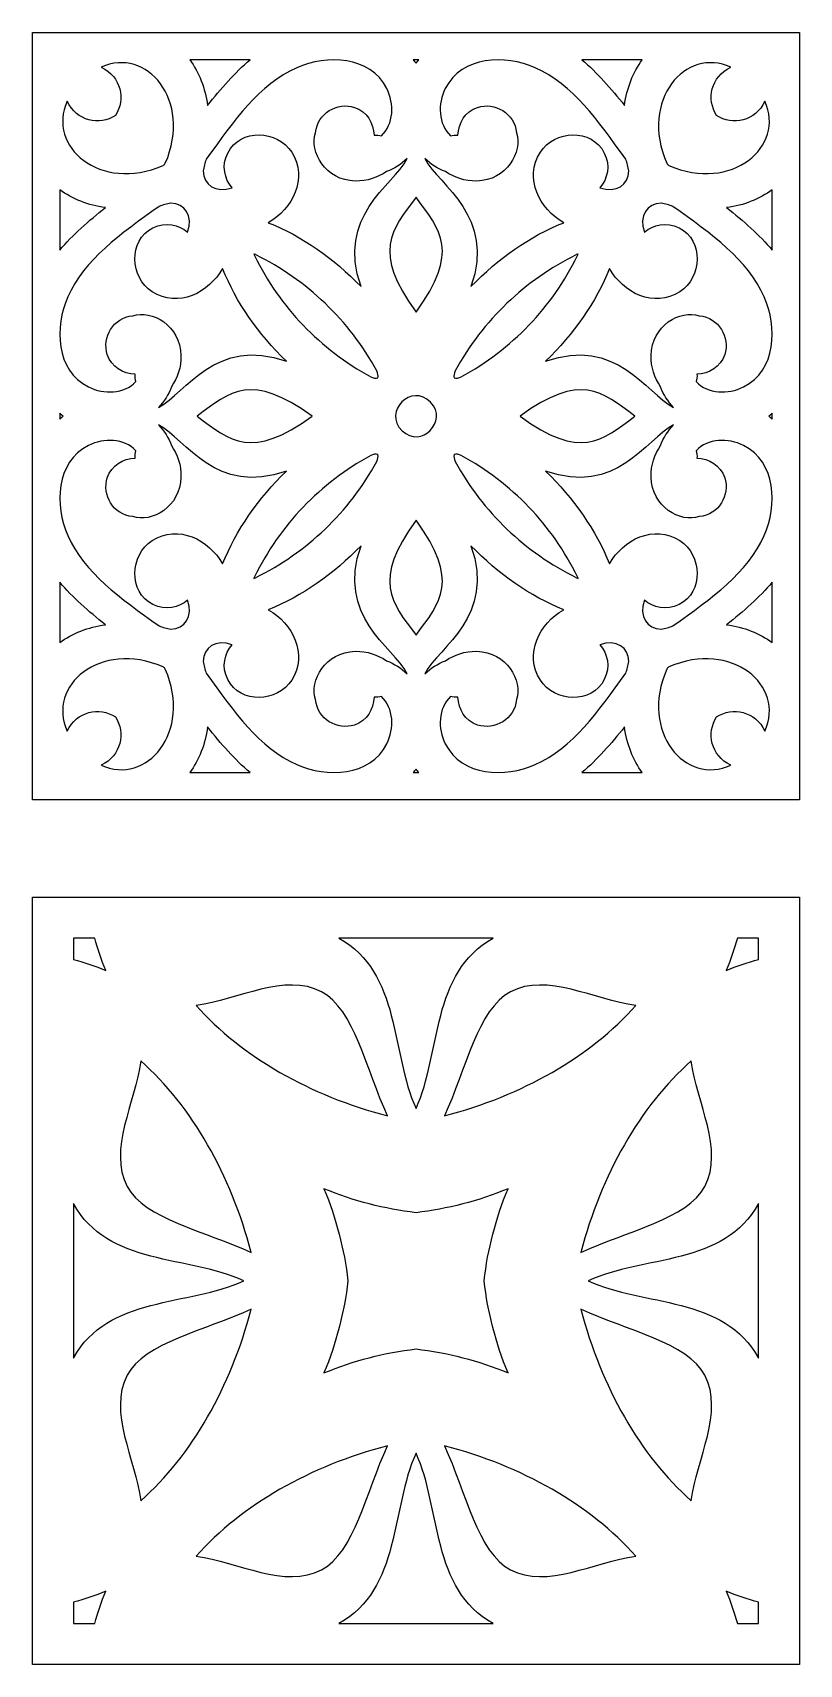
# Model space of a CAD drawing. Header units: millimetres. Extents: x -515 to 516, y -319 to 319.
# Drawn here: x -515 to -215, y -319 to 319 of the extents above; entities that cross this region are included whole.
import ezdxf

# ---------------------------------------------------------------- set-up
doc = ezdxf.new("R2010")
doc.units = ezdxf.units.MM
doc.header["$MEASUREMENT"] = 0
doc.layers.add('layer 1', color=7, linetype='Continuous')

msp = doc.modelspace()

# ---------------------------------------------------------------- linework, layer by layer
at = {"layer": 'layer 1'}
for points, knots in [([(-515.4059, 19.2433), (-504.4029, 19.2433), (-226.367, 19.2433), (-215.4086, 19.2433), (-215.4086, 19.2433), (-215.4086, 23.995), (-215.4086, 314.4893), (-215.4086, 319.241), (-215.4086, 319.241), (-258.5483, 319.241), (-478.9674, 319.241), (-515.4059, 319.241), (-515.4059, 319.241), (-515.4059, 292.1614), (-515.4059, 32.2387), (-515.4059, 19.2433)], [0, 0, 0, 0, 0.2, 0.2, 0.2, 0.2, 0.4, 0.4, 0.4, 0.4, 0.6, 0.6, 0.6, 0.6, 1, 1, 1, 1]), ([(-501.8386, 292.3961), (-498.2752, 284.5643), (-489.2299, 282.8295), (-482.988, 286.8228), (-482.988, 286.8228), (-478.9954, 293.0646), (-480.7297, 302.1096), (-488.5618, 305.6734), (-488.5618, 305.6734), (-471.0089, 313.9024), (-452.728, 292.8699), (-463.494, 268.1591), (-463.494, 268.1591), (-463.6094, 267.9974), (-463.7247, 267.8365), (-463.84, 267.6748), (-463.84, 267.6748), (-464.0015, 267.5588), (-464.1635, 267.4435), (-464.3252, 267.3283), (-464.3252, 267.3283), (-489.035, 256.5618), (-510.0684, 274.8431), (-501.8386, 292.3961)], [0, 0, 0, 0, 0.14285714, 0.14285714, 0.14285714, 0.14285714, 0.28571429, 0.28571429, 0.28571429, 0.28571429, 0.42857143, 0.42857143, 0.42857143, 0.42857143, 0.57142857, 0.57142857, 0.57142857, 0.57142857, 0.71428571, 0.71428571, 0.71428571, 0.71428571, 1, 1, 1, 1]), ([(-242.2506, 305.6734), (-250.0831, 302.1096), (-251.8186, 293.0646), (-247.824, 286.8228), (-247.824, 286.8228), (-241.5828, 282.8295), (-232.5378, 284.5643), (-228.9733, 292.3961), (-228.9733, 292.3961), (-220.7451, 274.8431), (-241.7775, 256.5618), (-266.4883, 267.3283), (-266.4883, 267.3283), (-266.65, 267.4435), (-266.8117, 267.5588), (-266.9726, 267.6748), (-266.9726, 267.6748), (-267.0879, 267.8365), (-267.2039, 267.9974), (-267.3185, 268.1591), (-267.3185, 268.1591), (-278.0856, 292.8699), (-259.803, 313.9024), (-242.2506, 305.6734)], [0, 0, 0, 0, 0.14285714, 0.14285714, 0.14285714, 0.14285714, 0.28571429, 0.28571429, 0.28571429, 0.28571429, 0.42857143, 0.42857143, 0.42857143, 0.42857143, 0.57142857, 0.57142857, 0.57142857, 0.57142857, 0.71428571, 0.71428571, 0.71428571, 0.71428571, 1, 1, 1, 1]), ([(-430.3408, 308.6572), (-436.2839, 303.5457), (-441.7982, 297.339), (-446.9817, 290.7759), (-446.9817, 290.7759), (-447.8417, 297.571), (-450.3494, 303.6518), (-453.9532, 308.6572), (-453.9532, 308.6572), (-453.9532, 308.6572), (-430.3408, 308.6572), (-430.3408, 308.6572)], [0, 0, 0, 0, 0.25, 0.25, 0.25, 0.25, 0.5, 0.5, 0.5, 0.5, 1, 1, 1, 1]), ([(-412.0321, 305.5012), (-400.4193, 310.6641), (-383.3302, 310.2683), (-376.8536, 297.3755), (-376.8536, 297.3755), (-373.8402, 291.3797), (-374.0286, 283.5198), (-378.9349, 278.8272), (-378.9349, 278.8272), (-379.7889, 279.161), (-380.7604, 279.2855), (-381.8133, 279.0964), (-381.8133, 279.0964), (-381.9722, 283.8741), (-384.6243, 288.4092), (-389.4694, 290.0168), (-389.4694, 290.0168), (-396.1232, 292.2239), (-404.0942, 287.7007), (-404.7001, 280.0643), (-404.7001, 280.0643), (-407.1792, 272.7104), (-400.8776, 261.4133), (-389.1531, 261.1947), (-389.1531, 261.1947), (-384.4696, 261.1068), (-380.4321, 262.5527), (-376.9302, 264.9025), (-376.9302, 264.9025), (-373.9077, 266.0258), (-371.1797, 267.7873), (-368.8327, 270.0028), (-368.8327, 270.0028), (-374.5705, 259.1647), (-396.6532, 247.6503), (-386.9165, 219.9212), (-386.9165, 219.9212), (-397.5409, 230.9196), (-410.0281, 239.7039), (-423.2147, 244.9209), (-423.2147, 244.9209), (-413.7008, 250.2159), (-407.5497, 262.2772), (-414.0495, 272.4567), (-414.0495, 272.4567), (-419.5469, 281.0673), (-434.1935, 282.0324), (-439.0738, 272.1636), (-439.0738, 272.1636), (-441.5585, 267.1371), (-440.3657, 262.048), (-437.3284, 258.603), (-437.3284, 258.603), (-443.784, 256.2019), (-448.7006, 259.8479), (-448.6558, 265.1781), (-448.6558, 265.1781), (-448.44, 266.7315), (-448.0241, 268.2934), (-447.4521, 269.7751), (-447.4521, 269.7751), (-436.5032, 285.0268), (-426.8143, 298.9283), (-412.0321, 305.5012)], [0, 0, 0, 0, 0.05882353, 0.05882353, 0.05882353, 0.05882353, 0.11764706, 0.11764706, 0.11764706, 0.11764706, 0.17647059, 0.17647059, 0.17647059, 0.17647059, 0.23529412, 0.23529412, 0.23529412, 0.23529412, 0.29411765, 0.29411765, 0.29411765, 0.29411765, 0.35294118, 0.35294118, 0.35294118, 0.35294118, 0.41176471, 0.41176471, 0.41176471, 0.41176471, 0.47058824, 0.47058824, 0.47058824, 0.47058824, 0.52941176, 0.52941176, 0.52941176, 0.52941176, 0.58823529, 0.58823529, 0.58823529, 0.58823529, 0.64705882, 0.64705882, 0.64705882, 0.64705882, 0.70588235, 0.70588235, 0.70588235, 0.70588235, 0.76470588, 0.76470588, 0.76470588, 0.76470588, 0.82352941, 0.82352941, 0.82352941, 0.82352941, 0.88235294, 0.88235294, 0.88235294, 0.88235294, 1, 1, 1, 1]), ([(-364.2814, 308.6572), (-364.6694, 308.2165), (-365.0447, 307.7653), (-365.406, 307.3063), (-365.406, 307.3063), (-365.7666, 307.7653), (-366.1427, 308.2165), (-366.5307, 308.6572), (-366.5307, 308.6572), (-366.5307, 308.6572), (-364.2814, 308.6572), (-364.2814, 308.6572)], [0, 0, 0, 0, 0.25, 0.25, 0.25, 0.25, 0.5, 0.5, 0.5, 0.5, 1, 1, 1, 1]), ([(-326.112, 280.0643), (-326.7186, 287.7007), (-334.6889, 292.2239), (-341.3426, 290.0168), (-341.3426, 290.0168), (-346.1892, 288.4092), (-348.8398, 283.8741), (-348.9994, 279.0964), (-348.9994, 279.0964), (-350.0524, 279.2855), (-351.0245, 279.161), (-351.8785, 278.8272), (-351.8785, 278.8272), (-356.7834, 283.5198), (-356.9718, 291.3797), (-353.9591, 297.3755), (-353.9591, 297.3755), (-347.4818, 310.2683), (-330.3934, 310.6641), (-318.7806, 305.5012), (-318.7806, 305.5012), (-303.9991, 298.9283), (-294.3088, 285.0268), (-283.3617, 269.7751), (-283.3617, 269.7751), (-282.7895, 268.2934), (-282.3734, 266.7315), (-282.1562, 265.1781), (-282.1562, 265.1781), (-282.1126, 259.8008), (-287.0829, 256.2223), (-293.485, 258.603), (-293.485, 258.603), (-290.447, 262.048), (-289.2528, 267.1371), (-291.739, 272.1636), (-291.739, 272.1636), (-296.6193, 282.0324), (-311.2651, 281.0673), (-316.7633, 272.4567), (-316.7633, 272.4567), (-323.2631, 262.2772), (-317.1112, 250.2159), (-307.598, 244.9209), (-307.598, 244.9209), (-320.7839, 239.7039), (-333.2718, 230.9196), (-343.8963, 219.9212), (-343.8963, 219.9212), (-334.1596, 247.6503), (-356.2422, 259.1647), (-361.98, 270.0028), (-361.98, 270.0028), (-359.633, 267.7873), (-356.905, 266.0258), (-353.8825, 264.9025), (-353.8825, 264.9025), (-350.3806, 262.5527), (-346.3431, 261.1068), (-341.6603, 261.1947), (-341.6603, 261.1947), (-329.9344, 261.4133), (-323.6328, 272.7104), (-326.112, 280.0643)], [0, 0, 0, 0, 0.05882353, 0.05882353, 0.05882353, 0.05882353, 0.11764706, 0.11764706, 0.11764706, 0.11764706, 0.17647059, 0.17647059, 0.17647059, 0.17647059, 0.23529412, 0.23529412, 0.23529412, 0.23529412, 0.29411765, 0.29411765, 0.29411765, 0.29411765, 0.35294118, 0.35294118, 0.35294118, 0.35294118, 0.41176471, 0.41176471, 0.41176471, 0.41176471, 0.47058824, 0.47058824, 0.47058824, 0.47058824, 0.52941176, 0.52941176, 0.52941176, 0.52941176, 0.58823529, 0.58823529, 0.58823529, 0.58823529, 0.64705882, 0.64705882, 0.64705882, 0.64705882, 0.70588235, 0.70588235, 0.70588235, 0.70588235, 0.76470588, 0.76470588, 0.76470588, 0.76470588, 0.82352941, 0.82352941, 0.82352941, 0.82352941, 0.88235294, 0.88235294, 0.88235294, 0.88235294, 1, 1, 1, 1]), ([(-276.8591, 308.6572), (-280.4636, 303.6518), (-282.9709, 297.571), (-283.8312, 290.7759), (-283.8312, 290.7759), (-289.0138, 297.339), (-294.5288, 303.5457), (-300.4719, 308.6572), (-300.4719, 308.6572), (-300.4719, 308.6572), (-276.8591, 308.6572), (-276.8591, 308.6572)], [0, 0, 0, 0, 0.25, 0.25, 0.25, 0.25, 0.5, 0.5, 0.5, 0.5, 1, 1, 1, 1]), ([(-504.8227, 257.7877), (-499.8169, 254.1838), (-493.7362, 251.6759), (-486.9408, 250.8162), (-486.9408, 250.8162), (-493.5042, 245.633), (-499.7115, 240.1186), (-504.8227, 234.1762), (-504.8227, 234.1762), (-504.8227, 234.1762), (-504.8227, 257.7877), (-504.8227, 257.7877)], [0, 0, 0, 0, 0.25, 0.25, 0.25, 0.25, 0.5, 0.5, 0.5, 0.5, 1, 1, 1, 1]), ([(-225.9916, 234.1776), (-231.1025, 240.12), (-237.3091, 245.6337), (-243.8715, 250.8162), (-243.8715, 250.8162), (-237.0765, 251.6759), (-230.997, 254.1831), (-225.9916, 257.7863), (-225.9916, 257.7863), (-225.9916, 257.7863), (-225.9916, 234.1776), (-225.9916, 234.1776)], [0, 0, 0, 0, 0.25, 0.25, 0.25, 0.25, 0.5, 0.5, 0.5, 0.5, 1, 1, 1, 1]), ([(-454.7695, 241.1624), (-458.2143, 244.1997), (-463.3024, 245.394), (-468.3291, 242.9085), (-468.3291, 242.9085), (-478.1981, 238.0282), (-477.2327, 223.3816), (-468.6223, 217.8835), (-468.6223, 217.8835), (-458.443, 211.3844), (-446.381, 217.5355), (-441.0869, 227.0487), (-441.0869, 227.0487), (-435.8699, 213.8628), (-427.0856, 201.3749), (-416.0872, 190.7505), (-416.0872, 190.7505), (-443.817, 200.4872), (-455.3299, 178.4039), (-466.1687, 172.6674), (-466.1687, 172.6674), (-463.9529, 175.0144), (-462.1912, 177.7424), (-461.0679, 180.7642), (-461.0679, 180.7642), (-458.7181, 184.2654), (-457.2717, 188.3029), (-457.3598, 192.9871), (-457.3598, 192.9871), (-457.5792, 204.7124), (-468.8754, 211.0139), (-476.2296, 208.5348), (-476.2296, 208.5348), (-483.8656, 207.9289), (-488.3897, 199.9572), (-486.1824, 193.3041), (-486.1824, 193.3041), (-484.5748, 188.459), (-480.0399, 185.8069), (-475.262, 185.6473), (-475.262, 185.6473), (-475.4507, 184.5951), (-475.3271, 183.6223), (-474.9924, 182.7689), (-474.9924, 182.7689), (-479.6857, 177.864), (-487.5451, 177.6756), (-493.5405, 180.6883), (-493.5405, 180.6883), (-506.4339, 187.1649), (-506.8293, 204.2534), (-501.6656, 215.8668), (-501.6656, 215.8668), (-495.0934, 230.6476), (-481.1923, 240.3379), (-465.9405, 251.2858), (-465.9405, 251.2858), (-464.4584, 251.8579), (-462.8964, 252.2747), (-461.3442, 252.4905), (-461.3442, 252.4905), (-455.974, 252.5376), (-452.384, 247.5688), (-454.7695, 241.1624)], [0, 0, 0, 0, 0.05882353, 0.05882353, 0.05882353, 0.05882353, 0.11764706, 0.11764706, 0.11764706, 0.11764706, 0.17647059, 0.17647059, 0.17647059, 0.17647059, 0.23529412, 0.23529412, 0.23529412, 0.23529412, 0.29411765, 0.29411765, 0.29411765, 0.29411765, 0.35294118, 0.35294118, 0.35294118, 0.35294118, 0.41176471, 0.41176471, 0.41176471, 0.41176471, 0.47058824, 0.47058824, 0.47058824, 0.47058824, 0.52941176, 0.52941176, 0.52941176, 0.52941176, 0.58823529, 0.58823529, 0.58823529, 0.58823529, 0.64705882, 0.64705882, 0.64705882, 0.64705882, 0.70588235, 0.70588235, 0.70588235, 0.70588235, 0.76470588, 0.76470588, 0.76470588, 0.76470588, 0.82352941, 0.82352941, 0.82352941, 0.82352941, 0.88235294, 0.88235294, 0.88235294, 0.88235294, 1, 1, 1, 1]), ([(-365.406, 209.9301), (-382.6364, 233.6076), (-375.142, 241.8443), (-365.406, 254.8593), (-365.406, 254.8593), (-355.6721, 241.8443), (-348.1763, 233.6076), (-365.406, 209.9301)], [0, 0, 0, 0, 0.33333333, 0.33333333, 0.33333333, 0.33333333, 1, 1, 1, 1]), ([(-269.4687, 252.4905), (-267.9166, 252.2747), (-266.3534, 251.8579), (-264.8723, 251.2858), (-264.8723, 251.2858), (-249.6206, 240.3379), (-235.7185, 230.6476), (-229.1456, 215.8668), (-229.1456, 215.8668), (-223.9834, 204.2534), (-224.3784, 187.1649), (-237.2719, 180.6883), (-237.2719, 180.6883), (-243.2677, 177.6756), (-251.1276, 177.864), (-255.8203, 182.7689), (-255.8203, 182.7689), (-255.4857, 183.6223), (-255.3613, 184.5951), (-255.5504, 185.6473), (-255.5504, 185.6473), (-250.7727, 185.8069), (-246.2382, 188.459), (-244.6307, 193.3041), (-244.6307, 193.3041), (-242.4235, 199.9572), (-246.9467, 207.9289), (-254.5832, 208.5348), (-254.5832, 208.5348), (-261.937, 211.0139), (-273.2335, 204.7124), (-273.4528, 192.9871), (-273.4528, 192.9871), (-273.5399, 188.3029), (-272.0947, 184.2654), (-269.7449, 180.7642), (-269.7449, 180.7642), (-268.6224, 177.7424), (-266.8595, 175.0144), (-264.6439, 172.6674), (-264.6439, 172.6674), (-275.4828, 178.4039), (-286.9957, 200.4872), (-314.7255, 190.7505), (-314.7255, 190.7505), (-303.7271, 201.3749), (-294.9428, 213.8628), (-289.7251, 227.0487), (-289.7251, 227.0487), (-284.4315, 217.5355), (-272.3703, 211.3844), (-262.19, 217.8835), (-262.19, 217.8835), (-253.5801, 223.3816), (-252.615, 238.0282), (-262.4839, 242.9085), (-262.4839, 242.9085), (-267.5104, 245.394), (-272.598, 244.1997), (-276.0444, 241.1624), (-276.0444, 241.1624), (-278.4364, 247.5976), (-274.8192, 252.5376), (-269.4687, 252.4905)], [0, 0, 0, 0, 0.05882353, 0.05882353, 0.05882353, 0.05882353, 0.11764706, 0.11764706, 0.11764706, 0.11764706, 0.17647059, 0.17647059, 0.17647059, 0.17647059, 0.23529412, 0.23529412, 0.23529412, 0.23529412, 0.29411765, 0.29411765, 0.29411765, 0.29411765, 0.35294118, 0.35294118, 0.35294118, 0.35294118, 0.41176471, 0.41176471, 0.41176471, 0.41176471, 0.47058824, 0.47058824, 0.47058824, 0.47058824, 0.52941176, 0.52941176, 0.52941176, 0.52941176, 0.58823529, 0.58823529, 0.58823529, 0.58823529, 0.64705882, 0.64705882, 0.64705882, 0.64705882, 0.70588235, 0.70588235, 0.70588235, 0.70588235, 0.76470588, 0.76470588, 0.76470588, 0.76470588, 0.82352941, 0.82352941, 0.82352941, 0.82352941, 0.88235294, 0.88235294, 0.88235294, 0.88235294, 1, 1, 1, 1]), ([(-380.3562, 184.1909), (-381.1969, 184.0004), (-382.1374, 184.1009), (-383.0997, 184.6246), (-383.0997, 184.6246), (-402.8852, 195.4044), (-418.6823, 211.8406), (-428.5913, 232.0823), (-428.5913, 232.0823), (-428.6869, 232.2777), (-428.7656, 232.4717), (-428.8296, 232.6643), (-428.8296, 232.6643), (-428.6363, 232.5996), (-428.443, 232.5209), (-428.2482, 232.4253), (-428.2482, 232.4253), (-408.0059, 222.5171), (-391.5697, 206.7199), (-380.7906, 186.9344), (-380.7906, 186.9344), (-380.2655, 185.9721), (-380.1657, 185.0316), (-380.3562, 184.1909)], [0, 0, 0, 0, 0.14285714, 0.14285714, 0.14285714, 0.14285714, 0.28571429, 0.28571429, 0.28571429, 0.28571429, 0.42857143, 0.42857143, 0.42857143, 0.42857143, 0.57142857, 0.57142857, 0.57142857, 0.57142857, 0.71428571, 0.71428571, 0.71428571, 0.71428571, 1, 1, 1, 1]), ([(-347.7131, 184.6246), (-348.6754, 184.1009), (-349.6158, 184.0004), (-350.4565, 184.1909), (-350.4565, 184.1909), (-350.6477, 185.0316), (-350.5465, 185.9721), (-350.0221, 186.9344), (-350.0221, 186.9344), (-339.243, 206.7199), (-322.8069, 222.5171), (-302.5645, 232.4253), (-302.5645, 232.4253), (-302.3698, 232.5209), (-302.1758, 232.5996), (-301.9832, 232.6643), (-301.9832, 232.6643), (-302.0471, 232.4717), (-302.1259, 232.2777), (-302.2222, 232.0823), (-302.2222, 232.0823), (-312.1304, 211.8406), (-327.9276, 195.4044), (-347.7131, 184.6246)], [0, 0, 0, 0, 0.14285714, 0.14285714, 0.14285714, 0.14285714, 0.28571429, 0.28571429, 0.28571429, 0.28571429, 0.42857143, 0.42857143, 0.42857143, 0.42857143, 0.57142857, 0.57142857, 0.57142857, 0.57142857, 0.71428571, 0.71428571, 0.71428571, 0.71428571, 1, 1, 1, 1]), ([(-406.096, 169.2407), (-429.7729, 152.011), (-438.0096, 159.5054), (-451.0262, 169.2407), (-451.0262, 169.2407), (-438.0096, 178.976), (-429.7729, 186.4704), (-406.096, 169.2407)], [0, 0, 0, 0, 0.33333333, 0.33333333, 0.33333333, 0.33333333, 1, 1, 1, 1]), ([(-279.7867, 169.2407), (-292.8032, 159.5054), (-301.0392, 152.011), (-324.7167, 169.2407), (-324.7167, 169.2407), (-301.0392, 186.4704), (-292.8032, 178.976), (-279.7867, 169.2407)], [0, 0, 0, 0, 0.33333333, 0.33333333, 0.33333333, 0.33333333, 1, 1, 1, 1]), ([(-370.869, 163.5549), (-378.587, 171.0957), (-367.1021, 182.3865), (-359.7216, 174.7044), (-359.7216, 174.7044), (-352.5238, 167.4061), (-363.5124, 156.3009), (-370.869, 163.5549)], [0, 0, 0, 0, 0.33333333, 0.33333333, 0.33333333, 0.33333333, 1, 1, 1, 1]), ([(-504.8227, 170.3654), (-504.3815, 169.9767), (-503.9312, 169.6013), (-503.4718, 169.2407), (-503.4718, 169.2407), (-503.9312, 168.8794), (-504.3815, 168.5041), (-504.8227, 168.1161), (-504.8227, 168.1161), (-504.8227, 168.1161), (-504.8227, 170.3654), (-504.8227, 170.3654)], [0, 0, 0, 0, 0.25, 0.25, 0.25, 0.25, 0.5, 0.5, 0.5, 0.5, 1, 1, 1, 1]), ([(-225.9916, 168.1175), (-226.4323, 168.5048), (-226.8822, 168.8801), (-227.3412, 169.2407), (-227.3412, 169.2407), (-226.8822, 169.6013), (-226.4323, 169.976), (-225.9916, 170.364), (-225.9916, 170.364), (-225.9916, 170.364), (-225.9916, 168.1175), (-225.9916, 168.1175)], [0, 0, 0, 0, 0.25, 0.25, 0.25, 0.25, 0.5, 0.5, 0.5, 0.5, 1, 1, 1, 1]), ([(-461.3442, 85.9909), (-462.8964, 86.2067), (-464.4584, 86.6228), (-465.9405, 87.195), (-465.9405, 87.195), (-481.1923, 98.1435), (-495.0934, 107.8338), (-501.6656, 122.6146), (-501.6656, 122.6146), (-506.8293, 134.2281), (-506.4339, 151.3165), (-493.5405, 157.7938), (-493.5405, 157.7938), (-487.5451, 160.8058), (-479.6857, 160.6181), (-474.9924, 155.7125), (-474.9924, 155.7125), (-475.3271, 154.8592), (-475.4507, 153.8871), (-475.262, 152.8334), (-475.262, 152.8334), (-480.0399, 152.6745), (-484.5748, 150.0225), (-486.1824, 145.1773), (-486.1824, 145.1773), (-488.3897, 138.5236), (-483.8656, 130.5526), (-476.2296, 129.9467), (-476.2296, 129.9467), (-468.8754, 127.4675), (-457.5792, 133.7691), (-457.3598, 145.4943), (-457.3598, 145.4943), (-457.2717, 150.1778), (-458.7181, 154.2153), (-461.0679, 157.7172), (-461.0679, 157.7172), (-462.1912, 160.739), (-463.9529, 163.467), (-466.1687, 165.814), (-466.1687, 165.814), (-455.3299, 160.0769), (-443.817, 137.9943), (-416.0872, 147.731), (-416.0872, 147.731), (-427.0856, 137.1065), (-435.8699, 124.6186), (-441.0869, 111.4327), (-441.0869, 111.4327), (-446.381, 120.9459), (-458.443, 127.0971), (-468.6223, 120.598), (-468.6223, 120.598), (-477.2327, 115.0991), (-478.1981, 100.454), (-468.3291, 95.5737), (-468.3291, 95.5737), (-463.3024, 93.0882), (-458.2143, 94.281), (-454.7695, 97.3183), (-454.7695, 97.3183), (-452.3738, 90.8853), (-455.993, 85.9452), (-461.3442, 85.9909)], [0, 0, 0, 0, 0.05882353, 0.05882353, 0.05882353, 0.05882353, 0.11764706, 0.11764706, 0.11764706, 0.11764706, 0.17647059, 0.17647059, 0.17647059, 0.17647059, 0.23529412, 0.23529412, 0.23529412, 0.23529412, 0.29411765, 0.29411765, 0.29411765, 0.29411765, 0.35294118, 0.35294118, 0.35294118, 0.35294118, 0.41176471, 0.41176471, 0.41176471, 0.41176471, 0.47058824, 0.47058824, 0.47058824, 0.47058824, 0.52941176, 0.52941176, 0.52941176, 0.52941176, 0.58823529, 0.58823529, 0.58823529, 0.58823529, 0.64705882, 0.64705882, 0.64705882, 0.64705882, 0.70588235, 0.70588235, 0.70588235, 0.70588235, 0.76470588, 0.76470588, 0.76470588, 0.76470588, 0.82352941, 0.82352941, 0.82352941, 0.82352941, 0.88235294, 0.88235294, 0.88235294, 0.88235294, 1, 1, 1, 1]), ([(-276.0444, 97.3183), (-272.598, 94.281), (-267.5104, 93.0882), (-262.4839, 95.5737), (-262.4839, 95.5737), (-252.615, 100.454), (-253.5801, 115.0991), (-262.19, 120.598), (-262.19, 120.598), (-272.3703, 127.0971), (-284.4315, 120.9459), (-289.7251, 111.4327), (-289.7251, 111.4327), (-294.9428, 124.6186), (-303.7271, 137.1065), (-314.7255, 147.731), (-314.7255, 147.731), (-286.9957, 137.9943), (-275.4828, 160.0769), (-264.6439, 165.814), (-264.6439, 165.814), (-266.8595, 163.467), (-268.6224, 160.739), (-269.7449, 157.7172), (-269.7449, 157.7172), (-272.0947, 154.2153), (-273.5399, 150.1778), (-273.4528, 145.4943), (-273.4528, 145.4943), (-273.2335, 133.7691), (-261.937, 127.4675), (-254.5832, 129.9467), (-254.5832, 129.9467), (-246.9467, 130.5526), (-242.4235, 138.5236), (-244.6307, 145.1773), (-244.6307, 145.1773), (-246.2382, 150.0225), (-250.7727, 152.6745), (-255.5504, 152.8334), (-255.5504, 152.8334), (-255.3613, 153.8871), (-255.4857, 154.8592), (-255.8203, 155.7125), (-255.8203, 155.7125), (-251.1276, 160.6181), (-243.2677, 160.8058), (-237.2719, 157.7938), (-237.2719, 157.7938), (-224.3784, 151.3165), (-223.9834, 134.2281), (-229.1456, 122.6146), (-229.1456, 122.6146), (-235.7185, 107.8338), (-249.6206, 98.1435), (-264.8723, 87.195), (-264.8723, 87.195), (-266.3534, 86.6228), (-267.9166, 86.2067), (-269.4687, 85.9909), (-269.4687, 85.9909), (-274.8319, 85.9445), (-278.4287, 90.9042), (-276.0444, 97.3183)], [0, 0, 0, 0, 0.05882353, 0.05882353, 0.05882353, 0.05882353, 0.11764706, 0.11764706, 0.11764706, 0.11764706, 0.17647059, 0.17647059, 0.17647059, 0.17647059, 0.23529412, 0.23529412, 0.23529412, 0.23529412, 0.29411765, 0.29411765, 0.29411765, 0.29411765, 0.35294118, 0.35294118, 0.35294118, 0.35294118, 0.41176471, 0.41176471, 0.41176471, 0.41176471, 0.47058824, 0.47058824, 0.47058824, 0.47058824, 0.52941176, 0.52941176, 0.52941176, 0.52941176, 0.58823529, 0.58823529, 0.58823529, 0.58823529, 0.64705882, 0.64705882, 0.64705882, 0.64705882, 0.70588235, 0.70588235, 0.70588235, 0.70588235, 0.76470588, 0.76470588, 0.76470588, 0.76470588, 0.82352941, 0.82352941, 0.82352941, 0.82352941, 0.88235294, 0.88235294, 0.88235294, 0.88235294, 1, 1, 1, 1]), ([(-380.7906, 151.5471), (-391.5697, 131.7623), (-408.0059, 115.9644), (-428.2482, 106.0555), (-428.2482, 106.0555), (-428.443, 105.9606), (-428.6363, 105.8818), (-428.8296, 105.8179), (-428.8296, 105.8179), (-428.7656, 106.0098), (-428.6869, 106.2052), (-428.5913, 106.3992), (-428.5913, 106.3992), (-418.6823, 126.6409), (-402.8852, 143.077), (-383.0997, 153.8568), (-383.0997, 153.8568), (-382.1374, 154.3805), (-381.1969, 154.481), (-380.3562, 154.2905), (-380.3562, 154.2905), (-380.1657, 153.4499), (-380.2655, 152.5094), (-380.7906, 151.5471)], [0, 0, 0, 0, 0.14285714, 0.14285714, 0.14285714, 0.14285714, 0.28571429, 0.28571429, 0.28571429, 0.28571429, 0.42857143, 0.42857143, 0.42857143, 0.42857143, 0.57142857, 0.57142857, 0.57142857, 0.57142857, 0.71428571, 0.71428571, 0.71428571, 0.71428571, 1, 1, 1, 1]), ([(-350.4565, 154.2905), (-349.6158, 154.481), (-348.6754, 154.3805), (-347.7131, 153.8568), (-347.7131, 153.8568), (-327.9276, 143.077), (-312.1304, 126.6409), (-302.2222, 106.3992), (-302.2222, 106.3992), (-302.1259, 106.2052), (-302.0471, 106.0098), (-301.9832, 105.8179), (-301.9832, 105.8179), (-302.1758, 105.8818), (-302.3698, 105.9606), (-302.5645, 106.0555), (-302.5645, 106.0555), (-322.8069, 115.9644), (-339.243, 131.7623), (-350.0221, 151.5471), (-350.0221, 151.5471), (-350.5465, 152.5094), (-350.6477, 153.4499), (-350.4565, 154.2905)], [0, 0, 0, 0, 0.14285714, 0.14285714, 0.14285714, 0.14285714, 0.28571429, 0.28571429, 0.28571429, 0.28571429, 0.42857143, 0.42857143, 0.42857143, 0.42857143, 0.57142857, 0.57142857, 0.57142857, 0.57142857, 0.71428571, 0.71428571, 0.71428571, 0.71428571, 1, 1, 1, 1]), ([(-365.406, 128.5514), (-348.1763, 104.8739), (-355.6721, 96.6372), (-365.406, 83.6214), (-365.406, 83.6214), (-375.142, 96.6372), (-382.6364, 104.8739), (-365.406, 128.5514)], [0, 0, 0, 0, 0.33333333, 0.33333333, 0.33333333, 0.33333333, 1, 1, 1, 1]), ([(-404.7001, 58.4179), (-404.0942, 50.7808), (-396.1232, 46.2575), (-389.4694, 48.4647), (-389.4694, 48.4647), (-384.6243, 50.0729), (-381.9722, 54.6074), (-381.8133, 59.3844), (-381.8133, 59.3844), (-380.7604, 59.196), (-379.7889, 59.3204), (-378.9349, 59.6543), (-378.9349, 59.6543), (-374.0286, 54.9624), (-373.8402, 47.1024), (-376.8536, 41.1066), (-376.8536, 41.1066), (-383.3302, 28.2131), (-400.4193, 27.8181), (-412.0321, 32.981), (-412.0321, 32.981), (-426.8143, 39.5525), (-436.5032, 53.4539), (-447.4521, 68.7071), (-447.4521, 68.7071), (-448.0241, 70.1881), (-448.44, 71.7507), (-448.6558, 73.3027), (-448.6558, 73.3027), (-448.7008, 78.6673), (-443.7453, 82.2641), (-437.3284, 79.8784), (-437.3284, 79.8784), (-440.3657, 76.4327), (-441.5585, 71.3451), (-439.0738, 66.3186), (-439.0738, 66.3186), (-434.1935, 56.449), (-419.5469, 57.4148), (-414.0495, 66.0248), (-414.0495, 66.0248), (-407.5497, 76.2043), (-413.7008, 88.2655), (-423.2147, 93.5598), (-423.2147, 93.5598), (-410.0281, 98.7768), (-397.5409, 107.5625), (-386.9165, 118.5602), (-386.9165, 118.5602), (-396.6532, 90.8311), (-374.5705, 79.3175), (-368.8327, 68.4779), (-368.8327, 68.4779), (-371.1797, 70.6942), (-373.9077, 72.4557), (-376.9302, 73.5789), (-376.9302, 73.5789), (-380.4321, 75.9281), (-384.4696, 77.3753), (-389.1531, 77.2875), (-389.1531, 77.2875), (-400.8776, 77.0682), (-407.1792, 65.7717), (-404.7001, 58.4179)], [0, 0, 0, 0, 0.05882353, 0.05882353, 0.05882353, 0.05882353, 0.11764706, 0.11764706, 0.11764706, 0.11764706, 0.17647059, 0.17647059, 0.17647059, 0.17647059, 0.23529412, 0.23529412, 0.23529412, 0.23529412, 0.29411765, 0.29411765, 0.29411765, 0.29411765, 0.35294118, 0.35294118, 0.35294118, 0.35294118, 0.41176471, 0.41176471, 0.41176471, 0.41176471, 0.47058824, 0.47058824, 0.47058824, 0.47058824, 0.52941176, 0.52941176, 0.52941176, 0.52941176, 0.58823529, 0.58823529, 0.58823529, 0.58823529, 0.64705882, 0.64705882, 0.64705882, 0.64705882, 0.70588235, 0.70588235, 0.70588235, 0.70588235, 0.76470588, 0.76470588, 0.76470588, 0.76470588, 0.82352941, 0.82352941, 0.82352941, 0.82352941, 0.88235294, 0.88235294, 0.88235294, 0.88235294, 1, 1, 1, 1]), ([(-318.7806, 32.981), (-330.3934, 27.8181), (-347.4818, 28.2131), (-353.9591, 41.1066), (-353.9591, 41.1066), (-356.9718, 47.1024), (-356.7834, 54.9624), (-351.8785, 59.6543), (-351.8785, 59.6543), (-351.0245, 59.3204), (-350.0524, 59.196), (-348.9994, 59.3844), (-348.9994, 59.3844), (-348.8398, 54.6074), (-346.1892, 50.0729), (-341.3426, 48.4647), (-341.3426, 48.4647), (-334.6889, 46.2575), (-326.7186, 50.7808), (-326.112, 58.4179), (-326.112, 58.4179), (-323.6328, 65.7717), (-329.9344, 77.0682), (-341.6603, 77.2875), (-341.6603, 77.2875), (-346.3431, 77.3753), (-350.3806, 75.9281), (-353.8825, 73.5789), (-353.8825, 73.5789), (-356.905, 72.4557), (-359.633, 70.6942), (-361.98, 68.4779), (-361.98, 68.4779), (-356.2422, 79.3175), (-334.1596, 90.8311), (-343.8963, 118.5602), (-343.8963, 118.5602), (-333.2718, 107.5625), (-320.7839, 98.7768), (-307.598, 93.5598), (-307.598, 93.5598), (-317.1112, 88.2655), (-323.2631, 76.2043), (-316.7633, 66.0248), (-316.7633, 66.0248), (-311.2651, 57.4148), (-296.6193, 56.449), (-291.739, 66.3186), (-291.739, 66.3186), (-289.2528, 71.3451), (-290.447, 76.4327), (-293.485, 79.8784), (-293.485, 79.8784), (-287.0288, 82.2788), (-282.1126, 78.6336), (-282.1562, 73.3027), (-282.1562, 73.3027), (-282.3734, 71.7507), (-282.7895, 70.1881), (-283.3617, 68.7071), (-283.3617, 68.7071), (-294.3088, 53.4539), (-303.9991, 39.5525), (-318.7806, 32.981)], [0, 0, 0, 0, 0.05882353, 0.05882353, 0.05882353, 0.05882353, 0.11764706, 0.11764706, 0.11764706, 0.11764706, 0.17647059, 0.17647059, 0.17647059, 0.17647059, 0.23529412, 0.23529412, 0.23529412, 0.23529412, 0.29411765, 0.29411765, 0.29411765, 0.29411765, 0.35294118, 0.35294118, 0.35294118, 0.35294118, 0.41176471, 0.41176471, 0.41176471, 0.41176471, 0.47058824, 0.47058824, 0.47058824, 0.47058824, 0.52941176, 0.52941176, 0.52941176, 0.52941176, 0.58823529, 0.58823529, 0.58823529, 0.58823529, 0.64705882, 0.64705882, 0.64705882, 0.64705882, 0.70588235, 0.70588235, 0.70588235, 0.70588235, 0.76470588, 0.76470588, 0.76470588, 0.76470588, 0.82352941, 0.82352941, 0.82352941, 0.82352941, 0.88235294, 0.88235294, 0.88235294, 0.88235294, 1, 1, 1, 1]), ([(-504.8227, 104.3052), (-499.7115, 98.3628), (-493.5042, 92.8485), (-486.9408, 87.6659), (-486.9408, 87.6659), (-493.7362, 86.8056), (-499.8169, 84.2976), (-504.8227, 80.6938), (-504.8227, 80.6938), (-504.8227, 80.6938), (-504.8227, 104.3052), (-504.8227, 104.3052)], [0, 0, 0, 0, 0.25, 0.25, 0.25, 0.25, 0.5, 0.5, 0.5, 0.5, 1, 1, 1, 1]), ([(-225.9916, 80.6952), (-230.997, 84.2983), (-237.0765, 86.8056), (-243.8715, 87.6659), (-243.8715, 87.6659), (-237.3091, 92.8478), (-231.1025, 98.3621), (-225.9916, 104.3038), (-225.9916, 104.3038), (-225.9916, 104.3038), (-225.9916, 80.6952), (-225.9916, 80.6952)], [0, 0, 0, 0, 0.25, 0.25, 0.25, 0.25, 0.5, 0.5, 0.5, 0.5, 1, 1, 1, 1]), ([(-488.5618, 32.8081), (-480.7297, 36.3718), (-478.9954, 45.4168), (-482.988, 51.6594), (-482.988, 51.6594), (-489.2299, 55.6519), (-498.2752, 53.9171), (-501.8386, 46.0853), (-501.8386, 46.0853), (-510.0684, 63.6377), (-489.035, 81.9197), (-464.3252, 71.1532), (-464.3252, 71.1532), (-464.1635, 71.0379), (-464.0015, 70.9226), (-463.84, 70.8074), (-463.84, 70.8074), (-463.7247, 70.6457), (-463.6094, 70.484), (-463.494, 70.3223), (-463.494, 70.3223), (-452.728, 45.6123), (-471.0089, 24.5784), (-488.5618, 32.8081)], [0, 0, 0, 0, 0.14285714, 0.14285714, 0.14285714, 0.14285714, 0.28571429, 0.28571429, 0.28571429, 0.28571429, 0.42857143, 0.42857143, 0.42857143, 0.42857143, 0.57142857, 0.57142857, 0.57142857, 0.57142857, 0.71428571, 0.71428571, 0.71428571, 0.71428571, 1, 1, 1, 1]), ([(-228.9733, 46.0853), (-232.5378, 53.9171), (-241.5828, 55.6519), (-247.824, 51.6594), (-247.824, 51.6594), (-251.8186, 45.4168), (-250.0831, 36.3718), (-242.2506, 32.8081), (-242.2506, 32.8081), (-259.803, 24.5784), (-278.0856, 45.6123), (-267.3185, 70.3223), (-267.3185, 70.3223), (-267.2039, 70.484), (-267.0879, 70.6457), (-266.9726, 70.8074), (-266.9726, 70.8074), (-266.8117, 70.9226), (-266.65, 71.0379), (-266.4883, 71.1532), (-266.4883, 71.1532), (-241.7775, 81.9197), (-220.7451, 63.6377), (-228.9733, 46.0853)], [0, 0, 0, 0, 0.14285714, 0.14285714, 0.14285714, 0.14285714, 0.28571429, 0.28571429, 0.28571429, 0.28571429, 0.42857143, 0.42857143, 0.42857143, 0.42857143, 0.57142857, 0.57142857, 0.57142857, 0.57142857, 0.71428571, 0.71428571, 0.71428571, 0.71428571, 1, 1, 1, 1]), ([(-453.9513, 29.8263), (-450.3483, 34.8317), (-447.8417, 40.9112), (-446.9817, 47.7055), (-446.9817, 47.7055), (-441.7989, 41.1446), (-436.286, 34.9379), (-430.3443, 29.8263), (-430.3443, 29.8263), (-430.3443, 29.8263), (-453.9513, 29.8263), (-453.9513, 29.8263)], [0, 0, 0, 0, 0.25, 0.25, 0.25, 0.25, 0.5, 0.5, 0.5, 0.5, 1, 1, 1, 1]), ([(-300.4684, 29.8263), (-294.5267, 34.9379), (-289.0131, 41.1446), (-283.8312, 47.7055), (-283.8312, 47.7055), (-282.9709, 40.9112), (-280.4636, 34.8317), (-276.8612, 29.8263), (-276.8612, 29.8263), (-276.8612, 29.8263), (-300.4684, 29.8263), (-300.4684, 29.8263)], [0, 0, 0, 0, 0.25, 0.25, 0.25, 0.25, 0.5, 0.5, 0.5, 0.5, 1, 1, 1, 1]), ([(-366.5293, 29.8263), (-366.142, 30.267), (-365.7666, 30.7169), (-365.406, 31.1759), (-365.406, 31.1759), (-365.0461, 30.7169), (-364.6708, 30.267), (-364.2828, 29.8263), (-364.2828, 29.8263), (-364.2828, 29.8263), (-366.5293, 29.8263), (-366.5293, 29.8263)], [0, 0, 0, 0, 0.25, 0.25, 0.25, 0.25, 0.5, 0.5, 0.5, 0.5, 1, 1, 1, 1]), ([(-515.4042, -318.9075), (-500.044, -318.9075), (-230.7904, -318.9075), (-215.4086, -318.9075), (-215.4086, -318.9075), (-215.4086, -304.4578), (-215.4086, -33.3414), (-215.4086, -18.9113), (-215.4086, -18.9113), (-250.9969, -18.9113), (-484.1242, -18.9113), (-515.4042, -18.9113), (-515.4042, -18.9113), (-515.4042, -22.9896), (-515.4133, -162.6416), (-515.4042, -318.9075)], [0, 0, 0, 0, 0.2, 0.2, 0.2, 0.2, 0.4, 0.4, 0.4, 0.4, 0.6, 0.6, 0.6, 0.6, 1, 1, 1, 1]), ([(-499.4045, -34.911), (-499.4045, -34.911), (-491.1327, -34.911), (-491.1327, -34.911), (-491.1327, -34.911), (-489.9325, -39.1692), (-488.5001, -43.3782), (-486.8051, -47.5163), (-486.8051, -47.5163), (-490.9383, -45.8194), (-495.1459, -44.3869), (-499.4045, -43.187), (-499.4045, -43.187), (-499.4045, -43.187), (-499.4045, -34.911), (-499.4045, -34.911)], [0, 0, 0, 0, 0.2, 0.2, 0.2, 0.2, 0.4, 0.4, 0.4, 0.4, 0.6, 0.6, 0.6, 0.6, 1, 1, 1, 1]), ([(-335.2125, -34.911), (-359.6063, -48.2459), (-355.4999, -80.0209), (-365.4095, -101.4976), (-365.4095, -101.4976), (-375.3163, -80.0279), (-371.2149, -48.2424), (-395.6051, -34.911), (-395.6051, -34.911), (-395.6051, -34.911), (-335.2125, -34.911), (-335.2125, -34.911)], [0, 0, 0, 0, 0.25, 0.25, 0.25, 0.25, 0.5, 0.5, 0.5, 0.5, 1, 1, 1, 1]), ([(-239.6836, -34.911), (-239.6836, -34.911), (-231.4082, -34.911), (-231.4082, -34.911), (-231.4082, -34.911), (-231.4082, -34.911), (-231.4082, -43.1835), (-231.4082, -43.1835), (-231.4082, -43.1835), (-235.6679, -44.3834), (-239.8762, -45.8194), (-244.0114, -47.5163), (-244.0114, -47.5163), (-242.316, -43.3782), (-240.8834, -39.1692), (-239.6836, -34.911)], [0, 0, 0, 0, 0.2, 0.2, 0.2, 0.2, 0.4, 0.4, 0.4, 0.4, 0.6, 0.6, 0.6, 0.6, 1, 1, 1, 1]), ([(-402.3221, -55.9083), (-389.6086, -62.5901), (-384.8471, -86.3422), (-376.5274, -104.4119), (-376.5274, -104.4119), (-406.7968, -96.4922), (-433.5433, -81.3438), (-451.4441, -61.2181), (-451.4441, -61.2181), (-434.9055, -59.0517), (-416.7739, -48.3169), (-402.3221, -55.9083)], [0, 0, 0, 0, 0.25, 0.25, 0.25, 0.25, 0.5, 0.5, 0.5, 0.5, 1, 1, 1, 1]), ([(-328.4962, -55.9083), (-314.0451, -48.3169), (-295.9128, -59.0517), (-279.3727, -61.2181), (-279.3727, -61.2181), (-297.2751, -81.3438), (-324.0215, -96.4922), (-354.2916, -104.4119), (-354.2916, -104.4119), (-345.9713, -86.3422), (-341.2105, -62.5866), (-328.4962, -55.9083)], [0, 0, 0, 0, 0.25, 0.25, 0.25, 0.25, 0.5, 0.5, 0.5, 0.5, 1, 1, 1, 1]), ([(-473.1011, -82.8747), (-452.9763, -100.7743), (-437.8275, -127.5221), (-429.9085, -157.7908), (-429.9085, -157.7908), (-447.9782, -149.4719), (-471.7307, -144.7097), (-478.4108, -131.9955), (-478.4108, -131.9955), (-486.0039, -117.5457), (-475.2645, -99.4128), (-473.1011, -82.8747)], [0, 0, 0, 0, 0.25, 0.25, 0.25, 0.25, 0.5, 0.5, 0.5, 0.5, 1, 1, 1, 1]), ([(-257.7174, -82.8747), (-255.5525, -99.4128), (-244.8148, -117.5457), (-252.4076, -131.9955), (-252.4076, -131.9955), (-259.086, -144.7097), (-282.8408, -149.4719), (-300.9098, -157.7908), (-300.9098, -157.7908), (-292.9908, -127.5221), (-277.8417, -100.7743), (-257.7174, -82.8747)], [0, 0, 0, 0, 0.25, 0.25, 0.25, 0.25, 0.5, 0.5, 0.5, 0.5, 1, 1, 1, 1]), ([(-401.4336, -132.8846), (-389.778, -137.7319), (-377.7449, -140.8113), (-365.4095, -142.279), (-365.4095, -142.279), (-353.0742, -140.8113), (-341.0418, -137.7319), (-329.3854, -132.8846), (-329.3854, -132.8846), (-334.232, -144.5438), (-337.3114, -156.5734), (-338.7777, -168.9102), (-338.7777, -168.9102), (-337.3114, -181.2434), (-334.232, -193.28), (-329.3854, -204.9322), (-329.3854, -204.9322), (-341.0418, -200.0884), (-353.0756, -197.009), (-365.4095, -195.5413), (-365.4095, -195.5413), (-377.7428, -197.009), (-389.7766, -200.0884), (-401.4336, -204.9357), (-401.4336, -204.9357), (-396.5878, -193.2765), (-393.5069, -181.2434), (-392.0428, -168.9102), (-392.0428, -168.9102), (-393.5069, -156.5734), (-396.5878, -144.5403), (-401.4336, -132.8846)], [0, 0, 0, 0, 0.11111111, 0.11111111, 0.11111111, 0.11111111, 0.22222222, 0.22222222, 0.22222222, 0.22222222, 0.33333333, 0.33333333, 0.33333333, 0.33333333, 0.44444444, 0.44444444, 0.44444444, 0.44444444, 0.55555556, 0.55555556, 0.55555556, 0.55555556, 0.66666667, 0.66666667, 0.66666667, 0.66666667, 0.77777778, 0.77777778, 0.77777778, 0.77777778, 1, 1, 1, 1]), ([(-499.4045, -138.7195), (-486.06, -163.1069), (-454.2956, -159.0005), (-432.8214, -168.9102), (-432.8214, -168.9102), (-454.2939, -178.8163), (-486.0806, -174.7169), (-499.4045, -199.0973), (-499.4045, -199.0973), (-499.4045, -199.0973), (-499.4045, -138.7195), (-499.4045, -138.7195)], [0, 0, 0, 0, 0.25, 0.25, 0.25, 0.25, 0.5, 0.5, 0.5, 0.5, 1, 1, 1, 1]), ([(-231.4082, -199.1114), (-244.7403, -174.7134), (-276.5196, -178.8198), (-297.9977, -168.9102), (-297.9977, -168.9102), (-276.5231, -159.0005), (-244.7347, -163.1034), (-231.4082, -138.7089), (-231.4082, -138.7089), (-231.4082, -138.7089), (-231.4082, -199.1114), (-231.4082, -199.1114)], [0, 0, 0, 0, 0.25, 0.25, 0.25, 0.25, 0.5, 0.5, 0.5, 0.5, 1, 1, 1, 1]), ([(-473.1011, -254.9455), (-475.2662, -238.4076), (-486.0039, -220.2746), (-478.4108, -205.8249), (-478.4108, -205.8249), (-471.7324, -193.1071), (-447.9782, -188.3484), (-429.9085, -180.0295), (-429.9085, -180.0295), (-437.8275, -210.2982), (-452.9763, -237.046), (-473.1011, -254.9455)], [0, 0, 0, 0, 0.25, 0.25, 0.25, 0.25, 0.5, 0.5, 0.5, 0.5, 1, 1, 1, 1]), ([(-257.7174, -254.9455), (-277.8417, -237.046), (-292.9908, -210.2982), (-300.9098, -180.0295), (-300.9098, -180.0295), (-282.8408, -188.3484), (-259.0874, -193.1071), (-252.4062, -205.8249), (-252.4062, -205.8249), (-244.8148, -220.2711), (-255.5525, -238.4076), (-257.7174, -254.9455)], [0, 0, 0, 0, 0.25, 0.25, 0.25, 0.25, 0.5, 0.5, 0.5, 0.5, 1, 1, 1, 1]), ([(-402.3221, -281.912), (-416.7739, -289.5037), (-434.9055, -278.7686), (-451.446, -276.6025), (-451.446, -276.6025), (-433.5447, -256.4765), (-406.7968, -241.3281), (-376.5274, -233.4085), (-376.5274, -233.4085), (-384.8471, -251.4776), (-389.6086, -275.2338), (-402.3221, -281.912)], [0, 0, 0, 0, 0.25, 0.25, 0.25, 0.25, 0.5, 0.5, 0.5, 0.5, 1, 1, 1, 1]), ([(-328.4948, -281.912), (-341.2105, -275.2302), (-345.9713, -251.4776), (-354.2916, -233.4085), (-354.2916, -233.4085), (-324.0215, -241.3281), (-297.2751, -256.4765), (-279.3748, -276.6025), (-279.3748, -276.6025), (-295.9114, -278.765), (-314.0472, -289.5037), (-328.4948, -281.912)], [0, 0, 0, 0, 0.25, 0.25, 0.25, 0.25, 0.5, 0.5, 0.5, 0.5, 1, 1, 1, 1]), ([(-395.6023, -302.9056), (-371.212, -289.5707), (-375.3191, -257.7994), (-365.4095, -236.3227), (-365.4095, -236.3227), (-355.4992, -257.7994), (-359.6084, -289.5671), (-335.2153, -302.9056), (-335.2153, -302.9056), (-335.2153, -302.9056), (-395.6023, -302.9056), (-395.6023, -302.9056)], [0, 0, 0, 0, 0.25, 0.25, 0.25, 0.25, 0.5, 0.5, 0.5, 0.5, 1, 1, 1, 1]), ([(-499.4045, -294.6329), (-495.1459, -293.4336), (-490.9383, -292.0012), (-486.8051, -290.3079), (-486.8051, -290.3079), (-488.5006, -294.4425), (-489.9328, -298.6475), (-491.1332, -302.9056), (-491.1332, -302.9056), (-491.1332, -302.9056), (-499.4045, -302.9056), (-499.4045, -302.9056), (-499.4045, -302.9056), (-499.4045, -302.9056), (-499.4045, -294.6329), (-499.4045, -294.6329)], [0, 0, 0, 0, 0.2, 0.2, 0.2, 0.2, 0.4, 0.4, 0.4, 0.4, 0.6, 0.6, 0.6, 0.6, 1, 1, 1, 1]), ([(-231.4082, -302.9056), (-231.4082, -302.9056), (-239.685, -302.9056), (-239.685, -302.9056), (-239.685, -302.9056), (-240.8848, -298.6475), (-242.3181, -294.4389), (-244.0135, -290.3043), (-244.0135, -290.3043), (-239.8776, -292.0012), (-235.6686, -293.4336), (-231.4082, -294.6365), (-231.4082, -294.6365), (-231.4082, -294.6365), (-231.4082, -302.9056), (-231.4082, -302.9056)], [0, 0, 0, 0, 0.2, 0.2, 0.2, 0.2, 0.4, 0.4, 0.4, 0.4, 0.6, 0.6, 0.6, 0.6, 1, 1, 1, 1])]:
    msp.add_open_spline(points, degree=3, knots=knots, dxfattribs=at)

doc.saveas('drawing.dxf')
